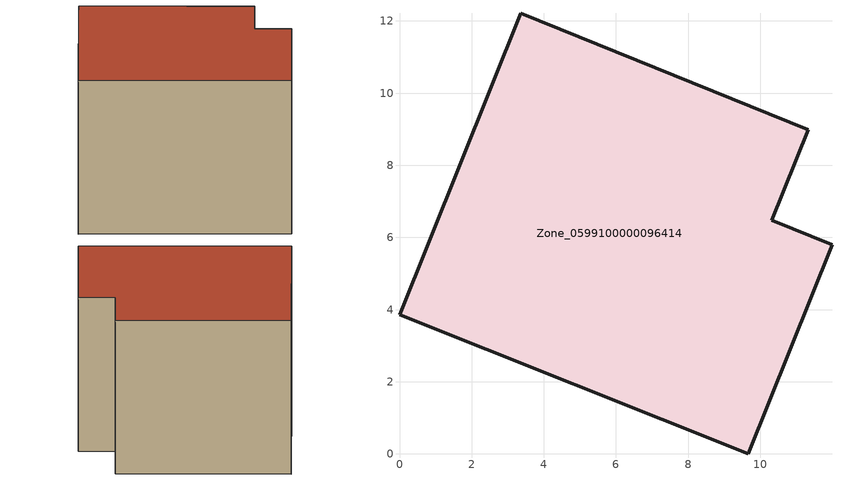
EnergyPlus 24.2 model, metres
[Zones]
Zone_0599100000096414
 floor ground (C_G): 0,3.86 3.36,12.22 11.33,8.99 10.32,6.48 11.99,5.8 9.66,0 z0
 wall outside (C_F): 9.66,0 11.99,5.8 10.32,6.48 11.33,8.99 3.36,12.22 0,3.86 9.66,0 z0:8.17
 roof outside (C_R): 3.36,12.22 0,3.86 9.66,0 11.99,5.8 10.32,6.48 11.33,8.99 z8.17
[BUILDING]
Pand.0599100000096414: North Axis=0; Terrain=City; Loads Convergence Tolerance Value=0.04; Temperature Convergence Tolerance Value=0.4; Solar Distribution=FullExterior; Maximum Number of Warmup Days=25; Minimum Number of Warmup Days=1
[Site:Location]
Rotterdam.The.Hague.AP_ZH_NLD Design_Conditions: Latitude=51.96; Longitude=4.45; Time Zone=1; Elevation=-4.5
[SITE:GROUNDTEMPERATURE:BUILDINGSURFACE]
18, 18, 18, 18, 18, 18, 18, 18, 18, 18, 18, 18
[MATERIAL] Thermal Absorptance=0.9; Solar Absorptance=0.7; Visible Absorptance=0.7
Name | Roughness | Thickness | Conductivity | Density | Specific Heat
G.TC.1975-1991 | MediumSmooth | 0.15 | 0.288461 | 540 | 1210
F.TC.1975-1991 | Rough | 0.3 | 0.230769 | 1920 | 840
R.TC.1975-1991 | MediumRough | 0.2 | 0.153846 | 1500 | 1000
[CONSTRUCTION]
C_G: G.TC.1975-1991
C_F: F.TC.1975-1991
C_R: R.TC.1975-1991
[ZONE]
Zone_0599100000096414: Type=1; Multiplier=1; Ceiling Height=Autocalculate; Volume=Autocalculate; Floor Area=autocalculate; Part of Total Floor Area=Yes
[ZONEINFILTRATION:DESIGNFLOWRATE]
Infil_Zone_0599100000096414: Zone or ZoneList or Space or SpaceList=Zone_0599100000096414; Schedule=AlwaysOn; Design Flow Rate Calculation Method=Flow/Area; Flow Rate per Floor Area=0.003; Constant Term Coefficient=1; Temperature Term Coefficient=0; Velocity Term Coefficient=0; Velocity Squared Term Coefficient=0
[HVACTEMPLATE:ZONE:IDEALLOADSAIRSYSTEM]
Zone_0599100000096414: Maximum Heating Supply Air Temperature=50; Minimum Cooling Supply Air Temperature=13; Maximum Heating Supply Air Humidity Ratio=0.0156; Minimum Cooling Supply Air Humidity Ratio=0.0077; Heating Limit=NoLimit; Cooling Limit=NoLimit; Dehumidification Control Type=ConstantSensibleHeatRatio; Cooling Sensible Heat Ratio=0.7; Dehumidification Setpoint=60; Humidification Control Type=None; Humidification Setpoint=30; Outdoor Air Method=None; Outdoor Air Flow Rate per Person=0.00944; Outdoor Air Flow Rate per Zone Floor Area=0; Outdoor Air Flow Rate per Zone=0; Demand Controlled Ventilation Type=None; Outdoor Air Economizer Type=NoEconomizer; Heat Recovery Type=None; Sensible Heat Recovery Effectiveness=0.7; Latent Heat Recovery Effectiveness=0.65
[ZONECONTROL:THERMOSTAT]
ThermostatControl_Zone_0599100000096414: Zone or ZoneList=Zone_0599100000096414; Control Type Schedule=DualSetpointControlType; Control 1=Thermostat_Zone_0599100000096414; Temperature Difference Between Cutout And Setpoint=0
[THERMOSTATSETPOINT:DUALSETPOINT]
Thermostat_Zone_0599100000096414: Heating Setpoint Temperature Schedule=HeatingSetpoint_Zone_0599100000096414; Cooling Setpoint Temperature Schedule=CoolingSetpoint_Zone_0599100000096414
[SCHEDULE:COMPACT]
HeatingSetpoint_Zone_0599100000096414: Through: 12/31, For: AllDays, Until: 24:00, 21
CoolingSetpoint_Zone_0599100000096414: Through: 12/31, For: AllDays, Until: 24:00, 24
DualSetpointControlType: Through: 12/31, For: AllDays, Until: 24:00, 4
AlwaysOn: Through: 12/31, For: AllDays, Until: 24:00, 1
